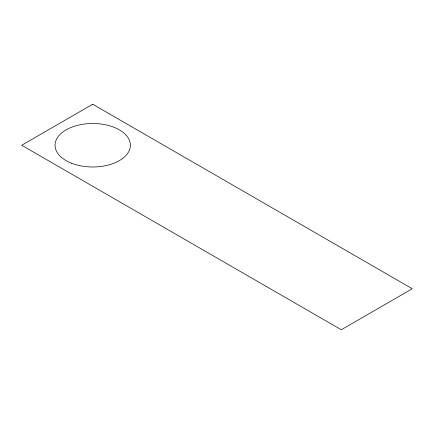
<?xml version="1.0" encoding="UTF-8"?>
<svg xmlns="http://www.w3.org/2000/svg" width="434" height="434" viewBox="0 0 434 434"><rect width="100%" height="100%" fill="white"/><g stroke="black" fill="none" stroke-linecap="round" stroke-linejoin="round"><path stroke-width="0.65" d="M92.719 104.247L21.7 145.249L341.281 329.753L412.3 288.751L92.719 104.247M71.61 163.255A37.666 21.743 0 0 0 130.287 146.8A37.666 21.743 0 0 0 76.259 125.686A37.666 21.743 0 0 0 71.61 163.255"/></g></svg>
